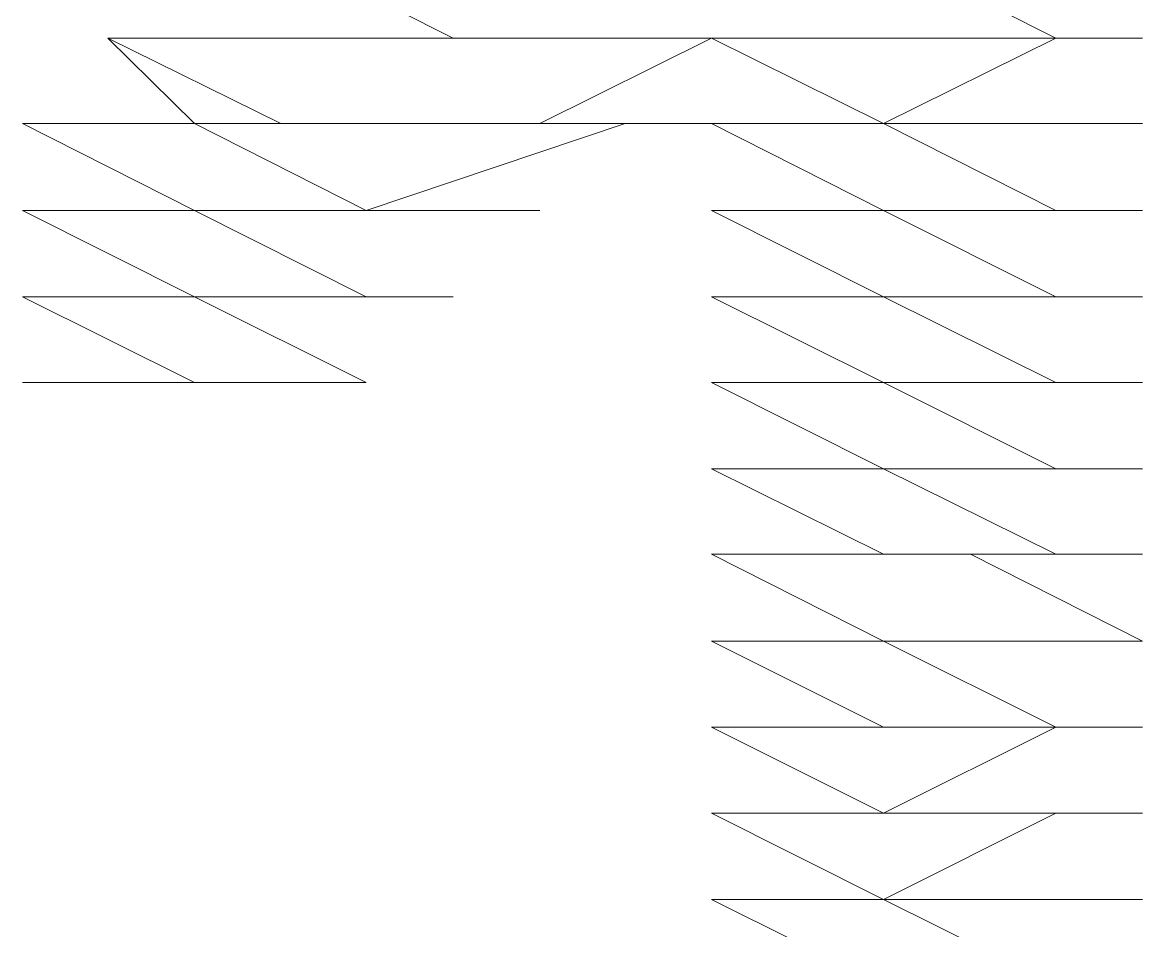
# Model space of a CAD drawing. Header units: millimetres. Extents: x 0 to 17945, y -132 to 1785.
# Drawn here: x 9905.738 to 9907.463, y 129.271 to 130.669 of the extents above; entities that cross this region are included whole.
import ezdxf

# ---------------------------------------------------------------- set-up
doc = ezdxf.new("R2010")
doc.units = ezdxf.units.MM

# ---------------------------------------------------------------- blocks, each defined once
blk = doc.blocks.new('TCR_GROWATT_40KTL3_X_FRONT')
at = {"color": 1, "lineweight": 9}
for points in [[(461.9587, 130.7782), (462.2239, 130.6444), (462.6219, 130.6444), (462.8868, 130.6444), (463.1519, 130.6444), (462.8868, 130.7782), (462.6219, 130.7782), (462.3577, 130.7782), (462.0901, 130.7782)], [(461.6921, 130.6444), (462.0901, 130.6444), (462.3577, 130.6444), (462.6219, 130.6444), (462.3577, 130.6444), (462.0901, 130.6444), (461.8258, 130.6444)], [(461.6921, 130.6444), (461.9587, 130.6444), (462.2239, 130.6444), (462.4887, 130.6444), (462.2239, 130.6444), (461.9587, 130.6444)], [(461.6921, 130.6444), (461.9587, 130.6444), (462.2239, 130.6444), (462.4887, 130.6444), (462.2239, 130.6444), (461.8258, 130.6444)], [(461.6921, 130.6444), (462.0901, 130.6444), (462.3577, 130.6444), (462.6219, 130.6444), (462.3577, 130.6444), (462.0901, 130.6444), (461.8258, 130.6444)], [(461.6921, 130.6444), (461.9587, 130.6444), (462.2239, 130.6444), (462.4887, 130.6444), (462.2239, 130.6444), (461.9587, 130.6444)], [(461.6921, 130.6444), (461.9587, 130.6444), (462.2239, 130.6444), (462.4887, 130.6444), (462.2239, 130.6444), (461.9587, 130.6444)], [(461.6921, 130.6444), (461.9587, 130.6444), (462.2239, 130.6444), (462.4887, 130.6444), (462.2239, 130.6444), (461.9587, 130.6444)], [(461.6921, 130.6444), (461.9587, 130.6444), (462.2239, 130.6444), (462.4887, 130.6444), (462.2239, 130.6444), (461.9587, 130.6444)], [(461.6921, 130.6444), (461.9587, 130.6444), (462.3577, 130.6444), (462.6219, 130.6444), (462.3577, 130.6444), (462.0901, 130.6444), (461.8258, 130.6444)], [(461.6921, 130.6444), (461.9587, 130.6444), (462.2239, 130.6444), (462.4887, 130.6444), (462.0901, 130.6444), (461.8258, 130.6444)], [(461.6921, 130.6444), (461.9587, 130.513), (462.3577, 130.513), (462.6219, 130.513), (462.3577, 130.513), (462.0901, 130.513), (461.8258, 130.513)], [(461.6921, 130.6444), (461.9587, 130.6444), (462.3577, 130.6444), (462.6219, 130.6444), (462.3577, 130.513), (462.0901, 130.513), (461.8258, 130.513)], [(461.8258, 130.6444), (462.0901, 130.6444), (462.3577, 130.6444), (462.6219, 130.6444), (462.8868, 130.6444), (463.1519, 130.6444), (462.8868, 130.6444), (462.6219, 130.6444), (462.3577, 130.6444), (462.0901, 130.6444)], [(461.8258, 130.6444), (462.0901, 130.6444), (462.3577, 130.6444), (462.6219, 130.6444), (462.8868, 130.6444), (463.1519, 130.6444), (462.8868, 130.6444), (462.6219, 130.6444), (462.3577, 130.6444), (462.0901, 130.6444)], [(461.8258, 130.6444), (462.0901, 130.6444), (462.4887, 130.6444), (462.7539, 130.6444), (463.0206, 130.6444), (463.2857, 130.6444), (463.0206, 130.6444), (462.6219, 130.6444), (462.3577, 130.6444), (462.0901, 130.6444)], [(461.8258, 130.6444), (462.0901, 130.6444), (462.3577, 130.6444), (462.6219, 130.6444), (462.8868, 130.6444), (463.1519, 130.6444), (462.8868, 130.6444), (462.6219, 130.6444), (462.3577, 130.6444), (462.0901, 130.6444)], [(461.8258, 130.6444), (462.0901, 130.6444), (462.4887, 130.6444), (462.7539, 130.6444), (463.0206, 130.6444), (463.2857, 130.6444), (463.0206, 130.6444), (462.7539, 130.6444), (462.4887, 130.6444), (462.2239, 130.6444), (461.9587, 130.6444)], [(461.8258, 130.6444), (462.0901, 130.6444), (462.4887, 130.6444), (462.7539, 130.6444), (463.0206, 130.6444), (463.2857, 130.6444), (463.0206, 130.6444), (462.7539, 130.6444), (462.4887, 130.6444), (462.2239, 130.6444), (461.9587, 130.6444)], [(461.8258, 130.6444), (462.0901, 130.6444), (462.4887, 130.6444), (462.7539, 130.6444), (463.0206, 130.6444), (463.2857, 130.6444), (463.0206, 130.6444), (462.7539, 130.6444), (462.4887, 130.6444), (462.2239, 130.6444), (461.9587, 130.6444)], [(461.8258, 130.6444), (462.0901, 130.6444), (462.4887, 130.6444), (462.7539, 130.6444), (463.0206, 130.6444), (463.2857, 130.6444), (463.0206, 130.6444), (462.7539, 130.6444), (462.4887, 130.6444), (462.2239, 130.6444), (461.9587, 130.6444)], [(461.8258, 130.6444), (462.0901, 130.6444), (462.3577, 130.6444), (462.6219, 130.6444), (462.3577, 130.6444), (462.0901, 130.6444)], [(461.8258, 130.6444), (462.0901, 130.6444), (462.3577, 130.6444), (462.6219, 130.6444), (462.3577, 130.6444), (462.0901, 130.6444)], [(461.8258, 130.6444), (462.0901, 130.6444), (462.3577, 130.6444), (462.6219, 130.6444), (462.3577, 130.6444), (462.0901, 130.6444)], [(461.8258, 130.6444), (462.0901, 130.6444), (462.3577, 130.6444), (462.6219, 130.6444), (462.3577, 130.6444), (462.0901, 130.6444)], [(461.8258, 130.6444), (462.0901, 130.6444), (462.3577, 130.6444), (462.6219, 130.6444), (462.3577, 130.6444), (462.0901, 130.6444)], [(461.8258, 130.6444), (462.0901, 130.6444), (462.3577, 130.6444), (462.6219, 130.6444), (462.3577, 130.6444), (462.0901, 130.6444)], [(461.9587, 130.6444), (462.2239, 130.6444), (462.6219, 130.6444), (462.8868, 130.6444), (463.1519, 130.6444), (462.8868, 130.6444), (462.6219, 130.6444), (462.3577, 130.6444), (462.0901, 130.6444)], [(461.9587, 130.6444), (462.2239, 130.6444), (462.6219, 130.6444), (462.8868, 130.6444), (463.1519, 130.6444), (462.8868, 130.6444), (462.6219, 130.6444), (462.3577, 130.6444), (462.0901, 130.6444)], [(462.6219, 130.6444), (462.8868, 130.6444), (463.1519, 130.6444), (462.8868, 130.6444)], [(462.6219, 130.6444), (462.8868, 130.6444), (463.1519, 130.6444), (462.8868, 130.6444)], [(462.6219, 130.6444), (462.8868, 130.6444), (463.1519, 130.6444), (462.8868, 130.6444)], [(462.6219, 130.6444), (462.8868, 130.6444), (463.1519, 130.6444), (462.8868, 130.6444)], [(462.6219, 130.6444), (462.8868, 130.6444), (463.1519, 130.6444), (462.8868, 130.6444)], [(462.6219, 130.6444), (462.8868, 130.6444), (463.1519, 130.6444), (462.8868, 130.6444)], [(462.6219, 130.6444), (462.8868, 130.6444), (463.1519, 130.6444), (462.8868, 130.6444)], [(462.6219, 130.6444), (462.8868, 130.6444), (463.1519, 130.6444), (462.8868, 130.6444)], [(462.6219, 130.6444), (462.8868, 130.6444), (463.1519, 130.6444), (462.8868, 130.6444)], [(462.6219, 130.6444), (462.8868, 130.6444), (463.1519, 130.6444), (462.8868, 130.6444)], [(462.6219, 130.6444), (462.8868, 130.513), (463.1519, 130.513), (462.8868, 130.513)], [(462.6219, 130.6444), (462.8868, 130.6444), (463.1519, 130.6444), (462.8868, 130.513)], [(461.5607, 130.513), (461.9587, 130.513), (462.2239, 130.513), (462.4887, 130.513), (462.2239, 130.513), (461.9587, 130.513), (461.6921, 130.513)], [(461.5607, 130.513), (461.8258, 130.513), (462.0901, 130.513), (462.4887, 130.513), (462.2239, 130.513), (461.9587, 130.513), (461.6921, 130.513)], [(461.5607, 130.513), (461.9587, 130.513), (462.2239, 130.513), (462.4887, 130.513), (462.2239, 130.513), (461.9587, 130.513), (461.6921, 130.513)], [(461.5607, 130.513), (461.9587, 130.513), (462.2239, 130.513), (462.4887, 130.513), (462.2239, 130.513), (461.9587, 130.513), (461.6921, 130.513)], [(461.5607, 130.513), (461.9587, 130.513), (462.2239, 130.513), (462.4887, 130.513), (462.2239, 130.513), (461.9587, 130.513), (461.6921, 130.513)], [(461.5607, 130.513), (461.9587, 130.513), (462.2239, 130.513), (462.4887, 130.513), (462.2239, 130.513), (461.9587, 130.513), (461.6921, 130.513)], [(461.5607, 130.513), (461.8258, 130.513), (462.0901, 130.513), (462.3577, 130.513), (462.0901, 130.513), (461.8258, 130.513)], [(461.5607, 130.513), (461.8258, 130.513), (462.0901, 130.513), (462.3577, 130.513), (462.6219, 130.513), (462.3577, 130.513), (462.0901, 130.513), (461.8258, 130.513)], [(461.5607, 130.513), (461.8258, 130.513), (462.0901, 130.513), (462.3577, 130.513), (462.0901, 130.513), (461.8258, 130.513)], [(461.5607, 130.513), (461.8258, 130.513), (462.0901, 130.513), (462.3577, 130.513), (462.0901, 130.513), (461.8258, 130.513)], [(461.5607, 130.513), (461.8258, 130.513), (462.0901, 130.513), (462.3577, 130.513), (462.0901, 130.513), (461.8258, 130.513)], [(461.5607, 130.513), (461.8258, 130.513), (462.0901, 130.513), (462.3577, 130.513), (462.0901, 130.513), (461.8258, 130.513)], [(461.5607, 130.513), (461.8258, 130.513), (462.0901, 130.513), (462.3577, 130.513), (462.0901, 130.513), (461.8258, 130.513)], [(461.5607, 130.513), (461.8258, 130.513), (462.2239, 130.513), (462.4887, 130.513), (462.2239, 130.513), (461.9587, 130.513), (461.6921, 130.513)], [(461.5607, 130.513), (461.8258, 130.513), (462.0901, 130.513), (462.3577, 130.513), (461.9587, 130.513), (461.6921, 130.513)], [(461.5607, 130.513), (461.8258, 130.513), (462.2239, 130.513), (462.4887, 130.513), (462.2239, 130.513), (461.9587, 130.513), (461.6921, 130.513)], [(461.5607, 130.513), (461.8258, 130.513), (462.2239, 130.513), (462.4887, 130.513), (462.2239, 130.513), (461.9587, 130.513), (461.6921, 130.513)], [(461.5607, 130.513), (461.8258, 130.513), (462.2239, 130.513), (462.4887, 130.513), (462.2239, 130.513), (461.9587, 130.513), (461.6921, 130.513)], [(461.5607, 130.513), (461.8258, 130.513), (462.2239, 130.513), (462.4887, 130.513), (462.2239, 130.513), (461.9587, 130.513), (461.6921, 130.513)], [(461.5607, 130.513), (461.8258, 130.513), (462.2239, 130.513), (462.4887, 130.513), (462.2239, 130.513), (461.9587, 130.513), (461.6921, 130.513)], [(461.5607, 130.513), (461.8258, 130.3792), (462.0901, 130.3792), (462.3577, 130.3792), (462.0901, 130.3792), (461.8258, 130.513)], [(461.5607, 130.513), (461.8258, 130.513), (462.2239, 130.513), (462.4887, 130.513), (462.0901, 130.3792), (461.8258, 130.513)], [(461.6921, 130.513), (461.9587, 130.513), (462.2239, 130.513), (462.4887, 130.513), (462.0901, 130.513), (461.8258, 130.513)], [(461.6921, 130.513), (461.9587, 130.513), (462.3577, 130.513), (462.6219, 130.513), (462.3577, 130.513), (462.0901, 130.513), (461.8258, 130.513)], [(461.6921, 130.513), (461.9587, 130.513), (462.2239, 130.513), (462.4887, 130.513), (462.2239, 130.513), (461.9587, 130.513)], [(462.6219, 130.513), (462.8868, 130.513), (463.1519, 130.513), (462.8868, 130.513)], [(462.6219, 130.513), (462.8868, 130.513), (463.1519, 130.513), (462.8868, 130.513)], [(462.6219, 130.513), (462.8868, 130.513), (463.1519, 130.513), (462.8868, 130.513)], [(462.6219, 130.513), (462.8868, 130.513), (463.1519, 130.513), (462.8868, 130.513)], [(462.6219, 130.513), (462.8868, 130.513), (463.1519, 130.513), (462.8868, 130.513)], [(462.6219, 130.513), (462.8868, 130.513), (463.1519, 130.513), (462.8868, 130.513)], [(462.6219, 130.513), (462.8868, 130.513), (463.1519, 130.513), (462.8868, 130.513)], [(462.6219, 130.513), (462.8868, 130.513), (463.1519, 130.513), (462.8868, 130.513)], [(462.6219, 130.513), (462.8868, 130.513), (463.1519, 130.513), (462.8868, 130.513)], [(462.6219, 130.513), (462.8868, 130.513), (463.1519, 130.513), (462.8868, 130.513)], [(462.6219, 130.513), (462.8868, 130.513), (463.1519, 130.513), (462.8868, 130.513)], [(462.6219, 130.513), (462.8868, 130.513), (463.1519, 130.513), (462.8868, 130.513)], [(462.6219, 130.513), (462.8868, 130.513), (463.1519, 130.513), (462.8868, 130.513)], [(462.6219, 130.513), (462.8868, 130.513), (463.1519, 130.513), (462.8868, 130.513)], [(462.6219, 130.513), (462.8868, 130.513), (463.1519, 130.513), (462.8868, 130.513)], [(462.6219, 130.513), (462.8868, 130.513), (463.1519, 130.513), (462.8868, 130.513)], [(462.6219, 130.513), (462.8868, 130.3792), (463.1519, 130.3792), (462.8868, 130.513)], [(462.6219, 130.513), (462.8868, 130.513), (463.1519, 130.513), (462.8868, 130.513)], [(461.5607, 130.3792), (461.8258, 130.3792), (462.0901, 130.3792), (462.3577, 130.3792), (462.0901, 130.3792), (461.8258, 130.3792)], [(461.5607, 130.3792), (461.8258, 130.3792), (462.0901, 130.3792), (462.3577, 130.3792), (462.0901, 130.3792), (461.8258, 130.3792)], [(461.5607, 130.3792), (461.8258, 130.3792), (462.0901, 130.3792), (462.3577, 130.3792), (462.0901, 130.3792), (461.8258, 130.3792)], [(461.5607, 130.3792), (461.8258, 130.3792), (462.0901, 130.3792), (462.3577, 130.3792), (462.0901, 130.3792), (461.8258, 130.3792)], [(461.5607, 130.3792), (461.8258, 130.3792), (462.0901, 130.3792), (462.3577, 130.3792), (462.0901, 130.3792), (461.8258, 130.3792)], [(461.5607, 130.3792), (461.8258, 130.3792), (462.0901, 130.3792), (462.3577, 130.3792), (462.0901, 130.3792), (461.8258, 130.3792)], [(461.5607, 130.3792), (461.8258, 130.3792), (462.0901, 130.3792), (462.3577, 130.3792), (462.0901, 130.3792), (461.8258, 130.3792)], [(461.5607, 130.3792), (461.8258, 130.3792), (462.0901, 130.3792), (462.3577, 130.3792), (462.0901, 130.3792), (461.8258, 130.3792)], [(461.5607, 130.3792), (461.8258, 130.3792), (462.0901, 130.3792), (462.3577, 130.3792), (462.0901, 130.3792), (461.8258, 130.3792)], [(461.5607, 130.3792), (461.8258, 130.3792), (462.0901, 130.3792), (462.3577, 130.3792), (462.0901, 130.3792), (461.8258, 130.3792)], [(461.5607, 130.3792), (461.8258, 130.3792), (462.0901, 130.3792), (462.3577, 130.3792), (462.0901, 130.3792), (461.8258, 130.3792)], [(461.5607, 130.3792), (461.8258, 130.3792), (462.0901, 130.3792), (462.3577, 130.3792), (462.0901, 130.3792), (461.8258, 130.3792)], [(461.5607, 130.3792), (461.8258, 130.3792), (462.0901, 130.3792), (462.3577, 130.3792), (462.0901, 130.3792), (461.8258, 130.3792)], [(461.5607, 130.3792), (461.8258, 130.3792), (462.0901, 130.3792), (462.3577, 130.3792), (462.0901, 130.3792), (461.8258, 130.3792)], [(461.5607, 130.3792), (461.8258, 130.3792), (462.0901, 130.3792), (461.8258, 130.3792)], [(461.5607, 130.3792), (461.8258, 130.3792), (462.0901, 130.3792), (462.3577, 130.3792), (462.0901, 130.3792), (461.8258, 130.3792)], [(461.5607, 130.3792), (461.8258, 130.3792), (462.0901, 130.3792), (461.8258, 130.3792)], [(461.5607, 130.3792), (461.8258, 130.3792), (462.0901, 130.3792), (461.8258, 130.3792)], [(461.5607, 130.3792), (461.8258, 130.3792), (462.0901, 130.3792), (461.8258, 130.3792)], [(461.5607, 130.3792), (461.8258, 130.2464), (462.0901, 130.2464), (461.8258, 130.3792)], [(461.5607, 130.3792), (461.8258, 130.3792), (462.0901, 130.3792), (461.8258, 130.3792)], [(462.6219, 130.3792), (462.8868, 130.3792), (463.1519, 130.3792), (462.8868, 130.3792)], [(462.6219, 130.3792), (462.8868, 130.3792), (463.1519, 130.3792), (462.8868, 130.3792)], [(462.6219, 130.3792), (462.8868, 130.3792), (463.1519, 130.3792), (462.8868, 130.3792)], [(462.6219, 130.3792), (462.8868, 130.3792), (463.1519, 130.3792), (462.8868, 130.3792)], [(462.6219, 130.3792), (462.8868, 130.3792), (463.1519, 130.3792), (462.8868, 130.3792)], [(462.6219, 130.3792), (462.8868, 130.3792), (463.1519, 130.3792), (462.8868, 130.3792)], [(462.6219, 130.3792), (462.8868, 130.3792), (463.1519, 130.3792), (462.8868, 130.3792)], [(462.6219, 130.3792), (462.8868, 130.3792), (463.1519, 130.3792), (462.8868, 130.3792)], [(462.6219, 130.3792), (462.8868, 130.3792), (463.1519, 130.3792), (462.8868, 130.3792)], [(462.6219, 130.3792), (462.8868, 130.3792), (463.1519, 130.3792), (462.8868, 130.3792)], [(462.6219, 130.3792), (462.8868, 130.3792), (463.1519, 130.3792), (462.8868, 130.3792)], [(462.6219, 130.3792), (462.8868, 130.3792), (463.1519, 130.3792), (462.8868, 130.3792)], [(462.6219, 130.3792), (462.8868, 130.3792), (463.1519, 130.3792), (462.8868, 130.3792)], [(462.6219, 130.3792), (462.8868, 130.3792), (463.1519, 130.3792), (462.8868, 130.3792)], [(462.6219, 130.3792), (462.8868, 130.3792), (463.1519, 130.3792), (462.8868, 130.3792)], [(462.6219, 130.3792), (462.8868, 130.3792), (463.1519, 130.3792), (462.8868, 130.3792)], [(462.6219, 130.3792), (462.8868, 130.3792), (463.1519, 130.3792), (462.8868, 130.3792)], [(462.6219, 130.3792), (462.8868, 130.3792), (463.1519, 130.3792), (462.8868, 130.3792)], [(462.6219, 130.3792), (462.8868, 130.2464), (463.1519, 130.2464), (462.8868, 130.3792)], [(462.6219, 130.3792), (462.8868, 130.3792), (463.1519, 130.3792), (462.8868, 130.3792)], [(461.5607, 130.2464), (461.8258, 130.2464), (462.0901, 130.2464), (461.8258, 130.2464)], [(461.5607, 130.2464), (461.8258, 130.2464), (462.0901, 130.2464), (461.8258, 130.2464)], [(461.5607, 130.2464), (461.8258, 130.2464), (462.0901, 130.2464), (461.8258, 130.2464)], [(461.5607, 130.2464), (461.8258, 130.2464), (462.0901, 130.2464), (461.8258, 130.2464)], [(461.5607, 130.2464), (461.8258, 130.2464), (462.0901, 130.2464), (461.8258, 130.2464)], [(461.5607, 130.2464), (461.8258, 130.2464), (462.0901, 130.2464), (461.8258, 130.2464)], [(461.5607, 130.2464), (461.8258, 130.2464), (462.0901, 130.2464), (461.8258, 130.2464)], [(461.5607, 130.2464), (461.8258, 130.2464), (462.0901, 130.2464), (461.8258, 130.2464)], [(461.5607, 130.2464), (461.8258, 130.2464), (462.0901, 130.2464), (461.8258, 130.2464)], [(461.5607, 130.2464), (461.8258, 130.2464), (462.0901, 130.2464), (461.8258, 130.2464)], [(461.5607, 130.2464), (461.8258, 130.2464), (462.0901, 130.2464), (461.8258, 130.2464)], [(461.5607, 130.2464), (461.8258, 130.2464), (462.0901, 130.2464), (461.8258, 130.2464)], [(461.5607, 130.2464), (461.8258, 130.2464), (462.0901, 130.2464), (461.8258, 130.2464)], [(461.5607, 130.2464), (461.8258, 130.2464), (462.0901, 130.2464), (461.8258, 130.2464)], [(461.5607, 130.2464), (461.8258, 130.2464), (462.0901, 130.2464), (461.8258, 130.2464)], [(461.5607, 130.2464), (461.8258, 130.2464), (462.0901, 130.2464), (461.8258, 130.2464)], [(461.5607, 130.2464), (461.8258, 130.2464), (462.0901, 130.2464), (461.8258, 130.2464)], [(461.5607, 130.2464), (461.8258, 130.2464), (462.0901, 130.2464), (461.8258, 130.2464)], [(461.5607, 130.2464), (461.8258, 130.2464), (462.0901, 130.2464), (461.8258, 130.2464)], [(461.5607, 130.2464), (461.8258, 130.2464), (462.0901, 130.2464), (461.8258, 130.2464)], [(461.5607, 130.2464), (461.8258, 130.1144), (462.0901, 130.1144), (461.8258, 130.2464)], [(461.5607, 130.2464), (461.8258, 130.2464), (462.0901, 130.2464), (461.8258, 130.2464)], [(462.6219, 130.2464), (462.8868, 130.2464), (463.1519, 130.2464), (462.8868, 130.2464)], [(462.6219, 130.2464), (462.8868, 130.2464), (463.1519, 130.2464), (462.8868, 130.2464)], [(462.6219, 130.2464), (462.8868, 130.2464), (463.1519, 130.2464), (462.8868, 130.2464)], [(462.6219, 130.2464), (462.8868, 130.2464), (463.1519, 130.2464), (462.8868, 130.2464)], [(462.6219, 130.2464), (462.8868, 130.2464), (463.1519, 130.2464), (462.8868, 130.2464)], [(462.6219, 130.2464), (462.8868, 130.2464), (463.1519, 130.2464), (462.8868, 130.2464)], [(462.6219, 130.2464), (462.8868, 130.2464), (463.1519, 130.2464), (462.8868, 130.2464)], [(462.6219, 130.2464), (462.8868, 130.2464), (463.1519, 130.2464), (462.8868, 130.2464)], [(462.6219, 130.2464), (462.8868, 130.2464), (463.1519, 130.2464), (462.8868, 130.2464)], [(462.6219, 130.2464), (462.8868, 130.2464), (463.1519, 130.2464), (462.8868, 130.2464)], [(462.6219, 130.2464), (462.8868, 130.2464), (463.1519, 130.2464), (462.8868, 130.2464)], [(462.6219, 130.2464), (462.8868, 130.2464), (463.1519, 130.2464), (462.8868, 130.2464)], [(462.6219, 130.2464), (462.8868, 130.2464), (463.1519, 130.2464), (462.8868, 130.2464)], [(462.6219, 130.2464), (462.8868, 130.2464), (463.1519, 130.2464), (462.8868, 130.2464)], [(462.6219, 130.2464), (462.8868, 130.2464), (463.1519, 130.2464), (462.8868, 130.2464)], [(462.6219, 130.2464), (462.8868, 130.2464), (463.1519, 130.2464), (462.8868, 130.2464)], [(462.6219, 130.2464), (462.8868, 130.2464), (463.1519, 130.2464), (462.8868, 130.2464)], [(462.6219, 130.2464), (462.8868, 130.2464), (463.1519, 130.2464), (462.8868, 130.2464)], [(462.6219, 130.2464), (462.8868, 130.1144), (463.1519, 130.1144), (462.8868, 130.2464)], [(462.6219, 130.2464), (462.8868, 130.2464), (463.1519, 130.2464), (462.8868, 130.2464)], [(461.5607, 130.1144), (461.8258, 130.1144)], [(461.5607, 130.1144), (461.8258, 130.1144), (462.0901, 130.1144), (461.8258, 130.1144)], [(461.5607, 130.1144), (461.8258, 130.1144)], [(461.5607, 130.1144), (461.8258, 130.1144)], [(461.5607, 130.1144), (461.9587, 130.1144), (461.6921, 130.1144)], [(461.5607, 130.1144), (461.8258, 130.1144)], [(461.5607, 130.1144), (461.8258, 130.1144)], [(461.5607, 130.1144), (461.8258, 130.1144)], [(461.5607, 130.1144), (461.8258, 130.1144)], [(461.5607, 130.1144), (461.8258, 130.1144)], [(461.5607, 130.1144), (461.8258, 130.1144)], [(461.5607, 130.1144), (461.8258, 130.1144)], [(461.5607, 130.1144), (461.8258, 130.1144)], [(461.5607, 130.1144), (461.8258, 130.1144)], [(461.5607, 130.1144), (461.8258, 130.1144)], [(462.6219, 130.1144), (462.8868, 130.1144), (463.1519, 130.1144), (462.8868, 130.1144)], [(462.6219, 130.1144), (462.8868, 130.1144), (463.1519, 130.1144), (462.8868, 130.1144)], [(462.6219, 130.1144), (462.8868, 130.1144), (463.1519, 130.1144), (462.8868, 130.1144)], [(462.6219, 130.1144), (462.8868, 130.1144), (463.1519, 130.1144), (462.8868, 130.1144)], [(462.6219, 130.1144), (462.8868, 130.1144), (463.1519, 130.1144), (462.8868, 130.1144)], [(462.6219, 130.1144), (462.8868, 130.1144), (463.1519, 130.1144), (462.8868, 130.1144)], [(462.6219, 130.1144), (462.8868, 130.1144), (463.1519, 130.1144), (462.8868, 130.1144)], [(462.6219, 130.1144), (462.8868, 130.1144), (463.1519, 130.1144), (462.8868, 130.1144)], [(462.6219, 130.1144), (462.8868, 130.1144), (463.1519, 130.1144), (462.8868, 130.1144)], [(462.6219, 130.1144), (462.8868, 130.1144), (463.1519, 130.1144), (462.8868, 130.1144)], [(462.6219, 130.1144), (462.8868, 130.1144), (463.1519, 130.1144), (462.8868, 130.1144)], [(462.6219, 130.1144), (462.8868, 130.1144), (463.1519, 130.1144), (462.8868, 130.1144)], [(462.6219, 130.1144), (462.8868, 129.9815), (463.1519, 129.9815), (462.8868, 130.1144)], [(462.6219, 130.1144), (462.8868, 130.1144), (463.1519, 130.1144), (462.8868, 130.1144)], [(462.6219, 129.9815), (462.8868, 129.9815), (463.1519, 129.9815), (462.8868, 129.9815)], [(462.6219, 129.9815), (462.8868, 129.9815), (463.1519, 129.9815), (462.8868, 129.9815)], [(462.6219, 129.9815), (462.8868, 129.9815), (463.1519, 129.9815), (462.8868, 129.9815)], [(462.6219, 129.9815), (462.8868, 129.9815), (463.1519, 129.9815), (462.8868, 129.9815)], [(462.6219, 129.9815), (462.8868, 129.9815), (463.1519, 129.9815), (462.8868, 129.9815)], [(462.6219, 129.9815), (462.8868, 129.9815), (463.1519, 129.9815), (462.8868, 129.9815)], [(462.6219, 129.9815), (462.8868, 129.9815), (463.1519, 129.9815), (462.8868, 129.9815)], [(462.6219, 129.9815), (462.8868, 129.9815), (463.1519, 129.9815), (462.8868, 129.9815)], [(462.6219, 129.9815), (462.8868, 129.9815), (463.1519, 129.9815), (462.8868, 129.9815)], [(462.6219, 129.9815), (462.8868, 129.9815), (463.1519, 129.9815), (462.8868, 129.9815)], [(462.6219, 129.9815), (462.8868, 129.9815), (463.1519, 129.9815), (462.8868, 129.9815)], [(462.6219, 129.9815), (462.8868, 129.9815), (463.1519, 129.9815), (462.8868, 129.9815)], [(462.6219, 129.9815), (462.8868, 129.9815), (463.1519, 129.9815), (462.8868, 129.9815)], [(462.6219, 129.9815), (462.8868, 129.9815), (463.1519, 129.9815), (462.8868, 129.9815)], [(462.6219, 129.9815), (462.8868, 129.8501), (463.1519, 129.8501), (462.8868, 129.9815)], [(462.6219, 129.9815), (462.8868, 129.9815), (463.1519, 129.9815), (462.8868, 129.9815)], [(462.6219, 129.8501), (462.8868, 129.8501), (463.1519, 129.8501), (462.8868, 129.8501)], [(462.6219, 129.8501), (462.8868, 129.8501), (463.1519, 129.8501), (462.8868, 129.8501)], [(462.6219, 129.8501), (462.8868, 129.8501), (463.1519, 129.8501), (462.8868, 129.8501)], [(462.6219, 129.8501), (462.8868, 129.8501), (463.1519, 129.8501), (462.8868, 129.8501)], [(462.6219, 129.8501), (462.8868, 129.8501), (463.1519, 129.8501), (462.8868, 129.8501)], [(462.6219, 129.8501), (462.8868, 129.8501), (463.1519, 129.8501), (462.8868, 129.8501)], [(462.6219, 129.8501), (462.8868, 129.8501), (463.1519, 129.8501), (462.8868, 129.8501)], [(462.6219, 129.8501), (462.8868, 129.8501), (463.1519, 129.8501), (462.8868, 129.8501)], [(462.6219, 129.8501), (462.8868, 129.8501), (463.1519, 129.8501), (462.8868, 129.8501)], [(462.6219, 129.8501), (462.8868, 129.8501), (463.1519, 129.8501), (462.8868, 129.8501)], [(462.6219, 129.8501), (462.8868, 129.8501), (463.1519, 129.8501), (462.8868, 129.8501)], [(462.6219, 129.7163), (462.8868, 129.7163), (463.1519, 129.7163), (462.8868, 129.7163)], [(462.6219, 129.7163), (462.8868, 129.7163), (463.1519, 129.7163), (462.8868, 129.7163)], [(462.6219, 129.7163), (462.8868, 129.7163), (463.1519, 129.7163), (462.8868, 129.7163)], [(462.6219, 129.7163), (462.8868, 129.7163), (463.1519, 129.7163), (462.8868, 129.7163)], [(462.6219, 129.7163), (462.8868, 129.7163), (463.1519, 129.7163), (462.8868, 129.7163)], [(462.6219, 129.7163), (462.8868, 129.7163), (463.1519, 129.7163), (462.8868, 129.7163)], [(462.6219, 129.7163), (462.8868, 129.7163), (463.1519, 129.7163), (462.8868, 129.7163)], [(462.6219, 129.7163), (462.8868, 129.7163), (463.1519, 129.7163), (462.8868, 129.7163)], [(462.6219, 129.7163), (462.8868, 129.7163), (463.1519, 129.7163), (462.8868, 129.7163)], [(462.6219, 129.7163), (462.8868, 129.7163), (463.1519, 129.7163), (462.8868, 129.7163)], [(462.6219, 129.7163), (462.8868, 129.7163), (463.1519, 129.7163), (462.8868, 129.7163)], [(462.6219, 129.7163), (462.8868, 129.5835), (463.1519, 129.5835), (462.8868, 129.7163)], [(462.6219, 129.7163), (462.8868, 129.7163), (463.1519, 129.7163), (462.8868, 129.7163)], [(462.6219, 129.5835), (462.8868, 129.5835), (463.1519, 129.5835), (462.8868, 129.5835)], [(462.6219, 129.5835), (462.8868, 129.5835), (463.1519, 129.5835), (462.8868, 129.5835)], [(462.6219, 129.5835), (462.8868, 129.5835), (463.1519, 129.5835), (462.8868, 129.5835)], [(462.6219, 129.5835), (462.8868, 129.5835), (463.1519, 129.5835), (462.8868, 129.5835)], [(462.6219, 129.5835), (462.8868, 129.5835), (463.1519, 129.5835), (462.8868, 129.5835)], [(462.6219, 129.5835), (462.8868, 129.5835), (463.1519, 129.5835), (462.8868, 129.5835)], [(462.6219, 129.5835), (462.8868, 129.5835), (463.1519, 129.5835), (462.8868, 129.5835)], [(462.6219, 129.5835), (462.8868, 129.5835), (463.1519, 129.5835), (462.8868, 129.5835)], [(462.6219, 129.5835), (462.8868, 129.5835), (463.1519, 129.5835), (462.8868, 129.5835)], [(462.6219, 129.5835), (462.8868, 129.5835), (463.1519, 129.5835), (462.8868, 129.5835)], [(462.6219, 129.5835), (462.8868, 129.5835), (463.1519, 129.5835), (462.8868, 129.5835)], [(462.6219, 129.5835), (462.8868, 129.4515), (463.1519, 129.4515), (462.8868, 129.4515)], [(462.6219, 129.5835), (462.8868, 129.5835), (463.1519, 129.5835), (462.8868, 129.4515)], [(462.6219, 129.4515), (462.8868, 129.4515), (463.1519, 129.4515), (462.8868, 129.4515)], [(462.6219, 129.4515), (462.8868, 129.4515), (463.1519, 129.4515), (462.8868, 129.4515)], [(462.6219, 129.4515), (462.8868, 129.4515), (463.1519, 129.4515), (462.8868, 129.4515)], [(462.6219, 129.4515), (462.8868, 129.4515), (463.1519, 129.4515), (462.8868, 129.4515)], [(462.6219, 129.4515), (462.8868, 129.4515), (463.1519, 129.4515), (462.8868, 129.4515)], [(462.6219, 129.4515), (462.8868, 129.4515), (463.1519, 129.4515), (462.8868, 129.4515)], [(462.6219, 129.4515), (462.8868, 129.4515), (463.1519, 129.4515), (462.8868, 129.4515)], [(462.6219, 129.4515), (462.8868, 129.3183), (463.1519, 129.3183), (462.8868, 129.3183)], [(462.6219, 129.4515), (462.8868, 129.4515), (463.1519, 129.4515), (462.8868, 129.3183)], [(462.6219, 129.3183), (462.8868, 129.3183), (463.1519, 129.3183), (462.8868, 129.3183)], [(462.6219, 129.3183), (462.8868, 129.3183), (463.1519, 129.3183), (462.8868, 129.3183)], [(462.6219, 129.3183), (462.8868, 129.3183), (463.1519, 129.3183), (462.8868, 129.3183)], [(462.6219, 129.3183), (462.8868, 129.3183), (463.1519, 129.3183), (462.8868, 129.3183)], [(462.6219, 129.3183), (462.8868, 129.3183), (463.1519, 129.3183), (462.8868, 129.3183)], [(462.6219, 129.3183), (462.8868, 129.3183), (463.1519, 129.3183), (462.8868, 129.3183)], [(462.6219, 129.3183), (462.8868, 129.3183), (463.1519, 129.3183), (462.8868, 129.3183)], [(462.6219, 129.3183), (462.8868, 129.3183), (463.1519, 129.3183), (462.8868, 129.3183)], [(462.6219, 129.3183), (462.8868, 129.3183), (463.1519, 129.3183), (462.8868, 129.3183)], [(462.6219, 129.3183), (462.8868, 129.1863), (463.1519, 129.1863), (462.8868, 129.3183)], [(462.6219, 129.3183), (462.8868, 129.3183), (463.1519, 129.3183), (462.8868, 129.3183)]]:
    blk.add_lwpolyline(points, close=True, dxfattribs=at)
for points in [[(461.6921, 130.6444), (461.9587, 130.6444), (462.2239, 130.6444), (462.4887, 130.6444), (462.6219, 130.6444)], [(462.6219, 130.6444), (462.3577, 130.6444), (461.9587, 130.6444), (461.6921, 130.6444)], [(461.6921, 130.6444), (461.9587, 130.6444), (462.2239, 130.6444), (462.4887, 130.6444), (462.6219, 130.6444)], [(462.6219, 130.6444), (462.3577, 130.6444), (461.9587, 130.6444), (461.6921, 130.6444)], [(461.8258, 130.6444), (462.0901, 130.6444), (462.3577, 130.6444), (462.6219, 130.6444), (462.8868, 130.6444), (463.1519, 130.6444), (463.2857, 130.6444)], [(463.2857, 130.6444), (463.0206, 130.6444), (462.6219, 130.6444), (462.3577, 130.6444), (462.0901, 130.6444), (461.8258, 130.6444)], [(461.8258, 130.6444), (462.0901, 130.6444), (462.3577, 130.6444), (462.6219, 130.6444), (462.8868, 130.6444), (463.1519, 130.6444), (463.2857, 130.6444)], [(463.2857, 130.6444), (463.0206, 130.6444), (462.6219, 130.6444), (462.3577, 130.6444), (462.0901, 130.6444), (461.8258, 130.6444)], [(461.8258, 130.6444), (462.0901, 130.6444), (462.3577, 130.6444), (462.6219, 130.6444), (462.8868, 130.6444), (463.1519, 130.6444), (463.2857, 130.6444)], [(463.2857, 130.6444), (463.0206, 130.6444), (462.6219, 130.6444), (462.3577, 130.6444), (462.0901, 130.6444), (461.8258, 130.6444)], [(461.8258, 130.6444), (462.0901, 130.6444), (462.3577, 130.6444), (462.6219, 130.6444), (462.8868, 130.6444), (463.1519, 130.6444), (463.2857, 130.6444)], [(463.2857, 130.6444), (463.0206, 130.6444), (462.6219, 130.6444), (462.3577, 130.6444), (462.0901, 130.6444), (461.8258, 130.6444)], [(461.8258, 130.6444), (462.0901, 130.6444), (462.3577, 130.6444), (462.6219, 130.6444), (462.8868, 130.6444), (463.1519, 130.6444), (463.2857, 130.6444)], [(463.2857, 130.6444), (463.0206, 130.6444), (462.6219, 130.6444), (462.3577, 130.6444), (462.0901, 130.6444), (461.8258, 130.6444)], [(461.8258, 130.6444), (462.0901, 130.6444), (462.3577, 130.6444), (462.6219, 130.6444), (462.8868, 130.6444), (463.1519, 130.6444), (463.2857, 130.6444)], [(463.2857, 130.6444), (463.0206, 130.6444), (462.6219, 130.6444), (462.3577, 130.6444), (462.0901, 130.6444), (461.8258, 130.6444)], [(461.8258, 130.6444), (462.0901, 130.6444), (462.3577, 130.6444), (462.6219, 130.6444)], [(462.6219, 130.6444), (462.3577, 130.6444), (462.0901, 130.6444), (461.8258, 130.6444)], [(461.8258, 130.6444), (462.0901, 130.6444), (462.3577, 130.6444), (462.6219, 130.6444)], [(462.6219, 130.6444), (462.3577, 130.6444), (462.0901, 130.6444), (461.8258, 130.6444)], [(461.8258, 130.6444), (462.0901, 130.6444), (462.3577, 130.6444), (462.6219, 130.6444)], [(462.6219, 130.6444), (462.3577, 130.6444), (462.0901, 130.6444), (461.8258, 130.6444)], [(461.8258, 130.6444), (462.0901, 130.6444), (462.3577, 130.6444), (462.6219, 130.6444)], [(462.6219, 130.6444), (462.3577, 130.6444), (462.0901, 130.6444), (461.8258, 130.6444)], [(462.6219, 130.6444), (462.8868, 130.6444), (463.1519, 130.6444), (463.2857, 130.6444)], [(463.2857, 130.6444), (463.0206, 130.6444), (462.7539, 130.6444), (462.6219, 130.6444)], [(462.6219, 130.6444), (462.8868, 130.6444), (463.1519, 130.6444), (463.2857, 130.6444)], [(463.2857, 130.6444), (463.0206, 130.6444), (462.7539, 130.6444), (462.6219, 130.6444)], [(462.6219, 130.6444), (462.8868, 130.6444), (463.1519, 130.6444), (463.2857, 130.6444)], [(463.2857, 130.6444), (463.0206, 130.6444), (462.7539, 130.6444), (462.6219, 130.6444)], [(462.6219, 130.6444), (462.8868, 130.6444), (463.1519, 130.6444), (463.2857, 130.6444)], [(463.2857, 130.6444), (463.0206, 130.6444), (462.7539, 130.6444), (462.6219, 130.6444)], [(462.6219, 130.6444), (462.8868, 130.6444), (463.1519, 130.6444), (463.2857, 130.6444)], [(463.2857, 130.6444), (463.0206, 130.6444), (462.7539, 130.6444), (462.6219, 130.6444)], [(462.6219, 130.6444), (462.8868, 130.6444), (463.1519, 130.6444), (463.2857, 130.6444)], [(463.2857, 130.6444), (463.0206, 130.6444), (462.7539, 130.6444), (462.6219, 130.6444)], [(462.6219, 130.6444), (462.8868, 130.6444), (463.1519, 130.6444), (463.2857, 130.6444)], [(463.2857, 130.6444), (463.0206, 130.6444), (462.7539, 130.6444), (462.6219, 130.6444)], [(462.6219, 130.6444), (462.8868, 130.6444), (463.1519, 130.6444), (463.2857, 130.6444)], [(463.2857, 130.6444), (463.0206, 130.6444), (462.7539, 130.6444), (462.6219, 130.6444)], [(462.6219, 130.6444), (462.8868, 130.6444), (463.1519, 130.6444), (463.2857, 130.6444)], [(463.2857, 130.6444), (463.0206, 130.6444), (462.7539, 130.6444), (462.6219, 130.6444)], [(462.6219, 130.6444), (462.8868, 130.6444), (463.1519, 130.6444), (463.2857, 130.6444)], [(463.2857, 130.6444), (463.0206, 130.6444), (462.7539, 130.6444), (462.6219, 130.6444)], [(462.6219, 130.6444), (462.8868, 130.6444), (463.1519, 130.6444), (463.2857, 130.6444)], [(463.2857, 130.6444), (463.0206, 130.6444), (462.7539, 130.6444), (462.6219, 130.6444)], [(462.6219, 130.6444), (462.8868, 130.6444), (463.1519, 130.6444), (463.2857, 130.6444)], [(463.2857, 130.6444), (463.0206, 130.6444), (462.7539, 130.6444), (462.6219, 130.6444)], [(461.5607, 130.513), (461.8258, 130.513), (462.0901, 130.513), (462.3577, 130.513), (462.6219, 130.513)], [(462.4887, 130.513), (462.2239, 130.513), (461.9587, 130.513), (461.6921, 130.513), (461.5607, 130.513)], [(461.5607, 130.513), (461.9587, 130.513), (462.2239, 130.513), (462.4887, 130.513), (462.6219, 130.513)], [(462.4887, 130.513), (462.2239, 130.513), (461.9587, 130.513), (461.6921, 130.513), (461.5607, 130.513)], [(461.5607, 130.513), (461.8258, 130.513), (462.0901, 130.513), (462.3577, 130.513), (462.4887, 130.513)], [(462.4887, 130.513), (462.2239, 130.513), (461.8258, 130.513), (461.5607, 130.513)], [(461.5607, 130.513), (461.8258, 130.513), (462.2239, 130.513), (462.4887, 130.513)], [(462.4887, 130.513), (462.2239, 130.513), (461.9587, 130.513), (461.6921, 130.513), (461.5607, 130.513)], [(461.5607, 130.513), (461.8258, 130.513), (462.2239, 130.513), (462.4887, 130.513)], [(462.4887, 130.513), (462.2239, 130.513), (461.9587, 130.513), (461.6921, 130.513), (461.5607, 130.513)], [(461.5607, 130.513), (461.8258, 130.513), (462.2239, 130.513), (462.4887, 130.513)], [(462.4887, 130.513), (462.2239, 130.513), (461.9587, 130.513), (461.6921, 130.513), (461.5607, 130.513)], [(461.5607, 130.513), (461.8258, 130.513), (462.2239, 130.513), (462.4887, 130.513)], [(462.4887, 130.513), (462.2239, 130.513), (461.9587, 130.513), (461.6921, 130.513), (461.5607, 130.513)], [(461.5607, 130.513), (461.8258, 130.513), (462.2239, 130.513), (462.4887, 130.513)], [(462.4887, 130.513), (462.2239, 130.513), (461.9587, 130.513), (461.6921, 130.513), (461.5607, 130.513)], [(461.6921, 130.513), (461.9587, 130.513), (462.2239, 130.513), (462.4887, 130.513), (462.6219, 130.513)], [(462.6219, 130.513), (462.2239, 130.513), (461.9587, 130.513), (461.6921, 130.513)], [(462.6219, 130.513), (462.8868, 130.513), (463.1519, 130.513), (463.2857, 130.513)], [(463.2857, 130.513), (463.0206, 130.513), (462.7539, 130.513), (462.6219, 130.513)], [(462.6219, 130.513), (462.8868, 130.513), (463.1519, 130.513), (463.2857, 130.513)], [(463.2857, 130.513), (463.0206, 130.513), (462.7539, 130.513), (462.6219, 130.513)], [(462.6219, 130.513), (462.8868, 130.513), (463.1519, 130.513), (463.2857, 130.513)], [(463.2857, 130.513), (463.0206, 130.513), (462.7539, 130.513), (462.6219, 130.513)], [(462.6219, 130.513), (462.8868, 130.513), (463.1519, 130.513), (463.2857, 130.513)], [(463.2857, 130.513), (463.0206, 130.513), (462.7539, 130.513), (462.6219, 130.513)], [(462.6219, 130.513), (462.8868, 130.513), (463.1519, 130.513), (463.2857, 130.513)], [(463.2857, 130.513), (463.0206, 130.513), (462.7539, 130.513), (462.6219, 130.513)], [(462.6219, 130.513), (462.8868, 130.513), (463.1519, 130.513), (463.2857, 130.513)], [(463.2857, 130.513), (463.0206, 130.513), (462.7539, 130.513), (462.6219, 130.513)], [(462.6219, 130.513), (462.8868, 130.513), (463.1519, 130.513), (463.2857, 130.513)], [(463.2857, 130.513), (463.0206, 130.513), (462.7539, 130.513), (462.6219, 130.513)], [(462.6219, 130.513), (462.8868, 130.513), (463.1519, 130.513), (463.2857, 130.513)], [(463.2857, 130.513), (463.0206, 130.513), (462.7539, 130.513), (462.6219, 130.513)], [(462.6219, 130.513), (462.8868, 130.513), (463.1519, 130.513), (463.2857, 130.513)], [(463.2857, 130.513), (463.0206, 130.513), (462.7539, 130.513), (462.6219, 130.513)], [(462.6219, 130.513), (462.8868, 130.513), (463.1519, 130.513), (463.2857, 130.513)], [(463.2857, 130.513), (463.0206, 130.513), (462.7539, 130.513), (462.6219, 130.513)], [(462.6219, 130.513), (462.8868, 130.513), (463.1519, 130.513), (463.2857, 130.513)], [(463.2857, 130.513), (463.0206, 130.513), (462.7539, 130.513), (462.6219, 130.513)], [(462.6219, 130.513), (462.8868, 130.513), (463.1519, 130.513), (463.2857, 130.513)], [(463.2857, 130.513), (463.0206, 130.513), (462.7539, 130.513), (462.6219, 130.513)], [(462.6219, 130.513), (462.8868, 130.513), (463.1519, 130.513), (463.2857, 130.513)], [(463.2857, 130.513), (463.0206, 130.513), (462.7539, 130.513), (462.6219, 130.513)], [(462.6219, 130.513), (462.8868, 130.513), (463.1519, 130.513), (463.2857, 130.513)], [(463.2857, 130.513), (463.0206, 130.513), (462.7539, 130.513), (462.6219, 130.513)], [(462.6219, 130.513), (462.8868, 130.513), (463.1519, 130.513), (463.2857, 130.513)], [(463.2857, 130.513), (463.0206, 130.513), (462.7539, 130.513), (462.6219, 130.513)], [(462.6219, 130.513), (462.8868, 130.513), (463.1519, 130.513), (463.2857, 130.513)], [(463.2857, 130.513), (463.0206, 130.513), (462.7539, 130.513), (462.6219, 130.513)], [(461.5607, 130.3792), (461.8258, 130.3792), (462.0901, 130.3792), (462.3577, 130.3792)], [(462.3577, 130.3792), (462.0901, 130.3792), (461.8258, 130.3792), (461.5607, 130.3792)], [(461.5607, 130.3792), (461.8258, 130.3792), (462.0901, 130.3792), (462.3577, 130.3792)], [(462.3577, 130.3792), (462.0901, 130.3792), (461.8258, 130.3792), (461.5607, 130.3792)], [(461.5607, 130.3792), (461.8258, 130.3792), (462.0901, 130.3792), (462.3577, 130.3792)], [(462.3577, 130.3792), (462.0901, 130.3792), (461.8258, 130.3792), (461.5607, 130.3792)], [(461.5607, 130.3792), (461.8258, 130.3792), (462.0901, 130.3792), (462.3577, 130.3792)], [(462.3577, 130.3792), (462.0901, 130.3792), (461.8258, 130.3792), (461.5607, 130.3792)], [(461.5607, 130.3792), (461.8258, 130.3792), (462.0901, 130.3792), (462.3577, 130.3792)], [(462.3577, 130.3792), (462.0901, 130.3792), (461.8258, 130.3792), (461.5607, 130.3792)], [(461.5607, 130.3792), (461.8258, 130.3792), (462.0901, 130.3792), (462.3577, 130.3792)], [(462.3577, 130.3792), (462.0901, 130.3792), (461.8258, 130.3792), (461.5607, 130.3792)], [(461.5607, 130.3792), (461.8258, 130.3792), (462.0901, 130.3792), (462.2239, 130.3792)], [(462.2239, 130.3792), (461.9587, 130.3792), (461.6921, 130.3792), (461.5607, 130.3792)], [(462.6219, 130.3792), (462.8868, 130.3792), (463.1519, 130.3792), (463.2857, 130.3792)], [(463.2857, 130.3792), (463.0206, 130.3792), (462.7539, 130.3792), (462.6219, 130.3792)], [(462.6219, 130.3792), (462.8868, 130.3792), (463.1519, 130.3792), (463.2857, 130.3792)], [(463.2857, 130.3792), (463.0206, 130.3792), (462.7539, 130.3792), (462.6219, 130.3792)], [(462.6219, 130.3792), (462.8868, 130.3792), (463.1519, 130.3792), (463.2857, 130.3792)], [(463.2857, 130.3792), (463.0206, 130.3792), (462.7539, 130.3792), (462.6219, 130.3792)], [(462.6219, 130.3792), (462.8868, 130.3792), (463.1519, 130.3792), (463.2857, 130.3792)], [(463.2857, 130.3792), (463.0206, 130.3792), (462.7539, 130.3792), (462.6219, 130.3792)], [(462.6219, 130.3792), (462.8868, 130.3792), (463.1519, 130.3792), (463.2857, 130.3792)], [(463.2857, 130.3792), (463.0206, 130.3792), (462.7539, 130.3792), (462.6219, 130.3792)], [(462.6219, 130.3792), (462.8868, 130.3792), (463.1519, 130.3792), (463.2857, 130.3792)], [(463.2857, 130.3792), (463.0206, 130.3792), (462.7539, 130.3792), (462.6219, 130.3792)], [(462.6219, 130.3792), (462.8868, 130.3792), (463.1519, 130.3792), (463.2857, 130.3792)], [(463.2857, 130.3792), (463.0206, 130.3792), (462.7539, 130.3792), (462.6219, 130.3792)], [(462.6219, 130.3792), (462.8868, 130.3792), (463.1519, 130.3792), (463.2857, 130.3792)], [(463.2857, 130.3792), (463.0206, 130.3792), (462.7539, 130.3792), (462.6219, 130.3792)], [(461.5607, 130.2464), (461.8258, 130.2464), (462.0901, 130.2464), (462.2239, 130.2464)], [(462.2239, 130.2464), (461.9587, 130.2464), (461.6921, 130.2464), (461.5607, 130.2464)], [(461.5607, 130.2464), (461.8258, 130.2464), (462.0901, 130.2464), (462.2239, 130.2464)], [(462.2239, 130.2464), (461.9587, 130.2464), (461.6921, 130.2464), (461.5607, 130.2464)], [(461.5607, 130.2464), (461.8258, 130.2464), (462.0901, 130.2464), (462.2239, 130.2464)], [(462.2239, 130.2464), (461.9587, 130.2464), (461.6921, 130.2464), (461.5607, 130.2464)], [(461.5607, 130.2464), (461.8258, 130.2464), (462.0901, 130.2464), (462.2239, 130.2464)], [(462.2239, 130.2464), (461.9587, 130.2464), (461.6921, 130.2464), (461.5607, 130.2464)], [(461.5607, 130.2464), (461.8258, 130.2464), (462.0901, 130.2464), (462.2239, 130.2464)], [(462.2239, 130.2464), (461.9587, 130.2464), (461.6921, 130.2464), (461.5607, 130.2464)], [(461.5607, 130.2464), (461.8258, 130.2464), (462.0901, 130.2464)], [(462.0901, 130.2464), (461.8258, 130.2464), (461.5607, 130.2464)], [(461.5607, 130.2464), (461.8258, 130.2464), (462.0901, 130.2464)], [(462.0901, 130.2464), (461.8258, 130.2464), (461.5607, 130.2464)], [(461.5607, 130.2464), (461.8258, 130.2464), (462.0901, 130.2464)], [(462.0901, 130.2464), (461.8258, 130.2464), (461.5607, 130.2464)], [(462.6219, 130.2464), (462.8868, 130.2464), (463.1519, 130.2464), (463.2857, 130.2464)], [(463.2857, 130.2464), (463.0206, 130.2464), (462.7539, 130.2464), (462.6219, 130.2464)], [(462.6219, 130.2464), (462.8868, 130.2464), (463.1519, 130.2464), (463.2857, 130.2464)], [(463.2857, 130.2464), (463.0206, 130.2464), (462.7539, 130.2464), (462.6219, 130.2464)], [(462.6219, 130.2464), (462.8868, 130.2464), (463.1519, 130.2464), (463.2857, 130.2464)], [(463.2857, 130.2464), (463.0206, 130.2464), (462.7539, 130.2464), (462.6219, 130.2464)], [(462.6219, 130.2464), (462.8868, 130.2464), (463.1519, 130.2464), (463.2857, 130.2464)], [(463.2857, 130.2464), (463.0206, 130.2464), (462.7539, 130.2464), (462.6219, 130.2464)], [(462.6219, 130.2464), (462.8868, 130.2464), (463.1519, 130.2464), (463.2857, 130.2464)], [(463.2857, 130.2464), (463.0206, 130.2464), (462.7539, 130.2464), (462.6219, 130.2464)], [(462.6219, 130.2464), (462.8868, 130.2464), (463.1519, 130.2464), (463.2857, 130.2464)], [(463.2857, 130.2464), (463.0206, 130.2464), (462.7539, 130.2464), (462.6219, 130.2464)], [(462.6219, 130.2464), (462.8868, 130.2464), (463.1519, 130.2464), (463.2857, 130.2464)], [(463.2857, 130.2464), (463.0206, 130.2464), (462.7539, 130.2464), (462.6219, 130.2464)], [(462.6219, 130.2464), (462.8868, 130.2464), (463.1519, 130.2464), (463.2857, 130.2464)], [(463.2857, 130.2464), (463.0206, 130.2464), (462.7539, 130.2464), (462.6219, 130.2464)], [(462.6219, 130.2464), (462.8868, 130.2464), (463.1519, 130.2464), (463.2857, 130.2464)], [(463.2857, 130.2464), (463.0206, 130.2464), (462.7539, 130.2464), (462.6219, 130.2464)], [(462.6219, 130.2464), (462.8868, 130.2464), (463.1519, 130.2464), (463.2857, 130.2464)], [(463.2857, 130.2464), (463.0206, 130.2464), (462.7539, 130.2464), (462.6219, 130.2464)], [(461.5607, 130.1144), (461.9587, 130.1144)], [(461.9587, 130.1144), (461.6921, 130.1144), (461.5607, 130.1144)], [(461.5607, 130.1144), (461.9587, 130.1144)], [(461.9587, 130.1144), (461.6921, 130.1144), (461.5607, 130.1144)], [(461.5607, 130.1144), (461.9587, 130.1144)], [(461.9587, 130.1144), (461.6921, 130.1144), (461.5607, 130.1144)], [(461.5607, 130.1144), (461.8258, 130.1144), (461.9587, 130.1144)], [(461.8258, 130.1144), (461.5607, 130.1144)], [(461.5607, 130.1144), (461.8258, 130.1144), (461.9587, 130.1144)], [(461.8258, 130.1144), (461.5607, 130.1144)], [(461.5607, 130.1144), (461.8258, 130.1144)], [(461.8258, 130.1144), (461.5607, 130.1144)], [(462.6219, 130.1144), (462.8868, 130.1144), (463.1519, 130.1144), (463.2857, 130.1144)], [(463.2857, 130.1144), (463.0206, 130.1144), (462.7539, 130.1144), (462.6219, 130.1144)], [(462.6219, 130.1144), (462.8868, 130.1144), (463.1519, 130.1144), (463.2857, 130.1144)], [(463.2857, 130.1144), (463.0206, 130.1144), (462.7539, 130.1144), (462.6219, 130.1144)], [(462.6219, 130.1144), (462.8868, 130.1144), (463.1519, 130.1144), (463.2857, 130.1144)], [(463.2857, 130.1144), (463.0206, 130.1144), (462.7539, 130.1144), (462.6219, 130.1144)], [(462.6219, 130.1144), (462.8868, 130.1144), (463.1519, 130.1144), (463.2857, 130.1144)], [(463.2857, 130.1144), (463.0206, 130.1144), (462.7539, 130.1144), (462.6219, 130.1144)], [(462.6219, 130.1144), (462.8868, 130.1144), (463.1519, 130.1144), (463.2857, 130.1144)], [(463.2857, 130.1144), (463.0206, 130.1144), (462.7539, 130.1144), (462.6219, 130.1144)], [(462.6219, 130.1144), (462.8868, 130.1144), (463.1519, 130.1144), (463.2857, 130.1144)], [(463.2857, 130.1144), (463.0206, 130.1144), (462.7539, 130.1144), (462.6219, 130.1144)], [(462.6219, 130.1144), (462.8868, 130.1144), (463.1519, 130.1144), (463.2857, 130.1144)], [(463.2857, 130.1144), (463.0206, 130.1144), (462.7539, 130.1144), (462.6219, 130.1144)], [(462.6219, 130.1144), (462.8868, 130.1144), (463.1519, 130.1144), (463.2857, 130.1144)], [(463.2857, 130.1144), (463.0206, 130.1144), (462.7539, 130.1144), (462.6219, 130.1144)], [(462.6219, 129.9815), (462.8868, 129.9815), (463.1519, 129.9815), (463.2857, 129.9815)], [(463.2857, 129.9815), (463.0206, 129.9815), (462.7539, 129.9815), (462.6219, 129.9815)], [(462.6219, 129.9815), (462.8868, 129.9815), (463.1519, 129.9815), (463.2857, 129.9815)], [(463.2857, 129.9815), (463.0206, 129.9815), (462.7539, 129.9815), (462.6219, 129.9815)], [(462.6219, 129.9815), (462.8868, 129.9815), (463.1519, 129.9815), (463.2857, 129.9815)], [(463.2857, 129.9815), (463.0206, 129.9815), (462.7539, 129.9815), (462.6219, 129.9815)], [(462.6219, 129.9815), (462.8868, 129.9815), (463.1519, 129.9815), (463.2857, 129.9815)], [(463.2857, 129.9815), (463.0206, 129.9815), (462.7539, 129.9815), (462.6219, 129.9815)], [(462.6219, 129.9815), (462.8868, 129.9815), (463.1519, 129.9815), (463.2857, 129.9815)], [(463.2857, 129.9815), (463.0206, 129.9815), (462.7539, 129.9815), (462.6219, 129.9815)], [(462.6219, 129.9815), (462.8868, 129.9815), (463.1519, 129.9815), (463.2857, 129.9815)], [(463.2857, 129.9815), (463.0206, 129.9815), (462.7539, 129.9815), (462.6219, 129.9815)], [(462.6219, 129.9815), (462.8868, 129.9815), (463.1519, 129.9815), (463.2857, 129.9815)], [(463.2857, 129.9815), (463.0206, 129.9815), (462.7539, 129.9815), (462.6219, 129.9815)], [(462.6219, 129.9815), (462.8868, 129.9815), (463.1519, 129.9815), (463.2857, 129.9815)], [(463.2857, 129.9815), (463.0206, 129.9815), (462.7539, 129.9815), (462.6219, 129.9815)], [(462.6219, 129.9815), (462.8868, 129.9815), (463.1519, 129.9815), (463.2857, 129.9815)], [(463.2857, 129.9815), (463.0206, 129.9815), (462.7539, 129.9815), (462.6219, 129.9815)], [(462.6219, 129.9815), (462.8868, 129.9815), (463.1519, 129.9815), (463.2857, 129.9815)], [(463.2857, 129.9815), (463.0206, 129.9815), (462.7539, 129.9815), (462.6219, 129.9815)], [(462.6219, 129.8501), (462.8868, 129.8501), (463.1519, 129.8501), (463.2857, 129.8501)], [(463.2857, 129.8501), (463.0206, 129.8501), (462.7539, 129.8501), (462.6219, 129.8501)], [(462.6219, 129.8501), (462.8868, 129.8501), (463.1519, 129.8501), (463.2857, 129.8501)], [(463.2857, 129.8501), (463.0206, 129.8501), (462.7539, 129.8501), (462.6219, 129.8501)], [(462.6219, 129.8501), (462.8868, 129.8501), (463.1519, 129.8501), (463.2857, 129.8501)], [(463.2857, 129.8501), (463.0206, 129.8501), (462.7539, 129.8501), (462.6219, 129.8501)], [(462.6219, 129.8501), (462.8868, 129.8501), (463.1519, 129.8501), (463.2857, 129.8501)], [(463.2857, 129.8501), (463.0206, 129.8501), (462.7539, 129.8501), (462.6219, 129.8501)], [(462.6219, 129.8501), (462.8868, 129.8501), (463.1519, 129.8501), (463.2857, 129.8501)], [(463.2857, 129.8501), (463.0206, 129.8501), (462.7539, 129.8501), (462.6219, 129.8501)], [(462.6219, 129.8501), (462.8868, 129.8501), (463.1519, 129.8501), (463.2857, 129.8501)], [(463.2857, 129.8501), (463.0206, 129.8501), (462.7539, 129.8501), (462.6219, 129.8501)], [(462.6219, 129.8501), (462.8868, 129.7163), (463.1519, 129.7163), (463.2857, 129.7163)], [(463.2857, 129.7163), (463.0206, 129.8501), (462.7539, 129.8501), (462.6219, 129.8501)], [(462.6219, 129.7163), (462.8868, 129.7163), (463.1519, 129.7163), (463.2857, 129.7163)], [(463.2857, 129.7163), (463.0206, 129.7163), (462.7539, 129.7163), (462.6219, 129.7163)], [(462.6219, 129.7163), (462.8868, 129.7163), (463.1519, 129.7163), (463.2857, 129.7163)], [(463.2857, 129.7163), (463.0206, 129.7163), (462.7539, 129.7163), (462.6219, 129.7163)], [(462.6219, 129.7163), (462.8868, 129.7163), (463.1519, 129.7163), (463.2857, 129.7163)], [(463.2857, 129.7163), (463.0206, 129.7163), (462.7539, 129.7163), (462.6219, 129.7163)], [(462.6219, 129.7163), (462.8868, 129.7163), (463.1519, 129.7163), (463.2857, 129.7163)], [(463.2857, 129.7163), (463.0206, 129.7163), (462.7539, 129.7163), (462.6219, 129.7163)], [(462.6219, 129.7163), (462.8868, 129.7163), (463.1519, 129.7163), (463.2857, 129.7163)], [(463.2857, 129.7163), (463.0206, 129.7163), (462.7539, 129.7163), (462.6219, 129.7163)], [(462.6219, 129.5835), (462.8868, 129.5835), (463.1519, 129.5835), (463.2857, 129.5835)], [(463.2857, 129.5835), (463.0206, 129.5835), (462.7539, 129.5835), (462.6219, 129.5835)], [(462.6219, 129.5835), (462.8868, 129.5835), (463.1519, 129.5835), (463.2857, 129.5835)], [(463.2857, 129.5835), (463.0206, 129.5835), (462.7539, 129.5835), (462.6219, 129.5835)], [(462.6219, 129.5835), (462.8868, 129.5835), (463.1519, 129.5835), (463.2857, 129.5835)], [(463.2857, 129.5835), (463.0206, 129.5835), (462.7539, 129.5835), (462.6219, 129.5835)], [(462.6219, 129.5835), (462.8868, 129.5835), (463.1519, 129.5835), (463.2857, 129.5835)], [(463.2857, 129.5835), (463.0206, 129.5835), (462.7539, 129.5835), (462.6219, 129.5835)], [(462.6219, 129.5835), (462.8868, 129.5835), (463.1519, 129.5835), (463.2857, 129.5835)], [(463.2857, 129.5835), (463.0206, 129.5835), (462.7539, 129.5835), (462.6219, 129.5835)], [(462.6219, 129.5835), (462.8868, 129.5835), (463.1519, 129.5835), (463.2857, 129.5835)], [(463.2857, 129.5835), (463.0206, 129.5835), (462.7539, 129.5835), (462.6219, 129.5835)], [(462.6219, 129.5835), (462.8868, 129.5835), (463.1519, 129.5835), (463.2857, 129.5835)], [(463.2857, 129.5835), (463.0206, 129.5835), (462.7539, 129.5835), (462.6219, 129.5835)], [(462.6219, 129.4515), (462.8868, 129.4515), (463.1519, 129.4515), (463.2857, 129.4515)], [(463.2857, 129.4515), (463.0206, 129.4515), (462.7539, 129.4515), (462.6219, 129.4515)], [(462.6219, 129.4515), (462.8868, 129.4515), (463.1519, 129.4515), (463.2857, 129.4515)], [(463.2857, 129.4515), (463.0206, 129.4515), (462.7539, 129.4515), (462.6219, 129.4515)], [(462.6219, 129.4515), (462.8868, 129.4515), (463.1519, 129.4515), (463.2857, 129.4515)], [(463.2857, 129.4515), (463.0206, 129.4515), (462.7539, 129.4515), (462.6219, 129.4515)], [(462.6219, 129.4515), (462.8868, 129.4515), (463.1519, 129.4515), (463.2857, 129.4515)], [(463.2857, 129.4515), (463.0206, 129.4515), (462.7539, 129.4515), (462.6219, 129.4515)], [(462.6219, 129.4515), (462.8868, 129.4515), (463.1519, 129.4515), (463.2857, 129.4515)], [(463.2857, 129.4515), (463.0206, 129.4515), (462.7539, 129.4515), (462.6219, 129.4515)], [(462.6219, 129.4515), (462.8868, 129.4515), (463.1519, 129.4515), (463.2857, 129.4515)], [(463.2857, 129.4515), (463.0206, 129.4515), (462.7539, 129.4515), (462.6219, 129.4515)], [(462.6219, 129.4515), (462.8868, 129.4515), (463.1519, 129.4515), (463.2857, 129.4515)], [(463.2857, 129.4515), (463.0206, 129.4515), (462.7539, 129.4515), (462.6219, 129.4515)], [(462.6219, 129.3183), (462.8868, 129.3183), (463.1519, 129.3183), (463.2857, 129.3183)], [(463.2857, 129.3183), (463.0206, 129.3183), (462.7539, 129.3183), (462.6219, 129.3183)], [(462.6219, 129.3183), (462.8868, 129.3183), (463.1519, 129.3183), (463.2857, 129.3183)], [(463.2857, 129.3183), (463.0206, 129.3183), (462.7539, 129.3183), (462.6219, 129.3183)], [(462.6219, 129.3183), (462.8868, 129.3183), (463.1519, 129.3183), (463.2857, 129.3183)], [(463.2857, 129.3183), (463.0206, 129.3183), (462.7539, 129.3183), (462.6219, 129.3183)], [(462.6219, 129.3183), (462.8868, 129.3183), (463.1519, 129.3183), (463.2857, 129.3183)], [(463.2857, 129.3183), (463.0206, 129.3183), (462.7539, 129.3183), (462.6219, 129.3183)], [(462.6219, 129.3183), (462.8868, 129.3183), (463.1519, 129.3183), (463.2857, 129.3183)], [(463.2857, 129.3183), (463.0206, 129.3183), (462.7539, 129.3183), (462.6219, 129.3183)]]:
    blk.add_lwpolyline(points, dxfattribs=at)

msp = doc.modelspace()

# ---------------------------------------------------------------- block references
msp.add_blockref('TCR_GROWATT_40KTL3_X_FRONT', (9444.1773, 0))

doc.saveas('drawing.dxf')
